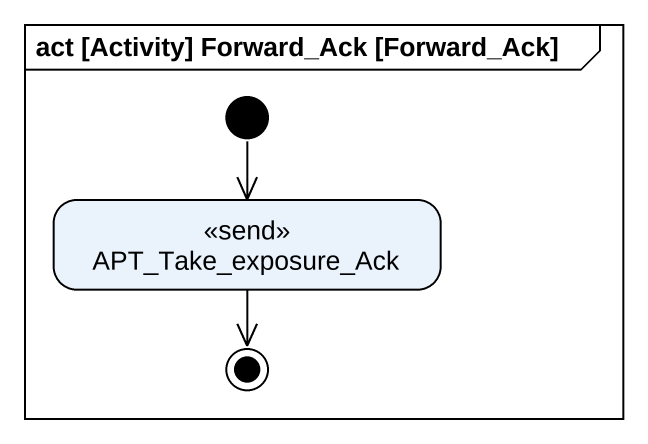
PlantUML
@startuml
mainframe act [Activity] Forward_Ack [Forward_Ack]
hide empty description
state APT_Take_exposure_Ack <<send>>
[*] --> APT_Take_exposure_Ack
APT_Take_exposure_Ack --> [*]
@enduml
